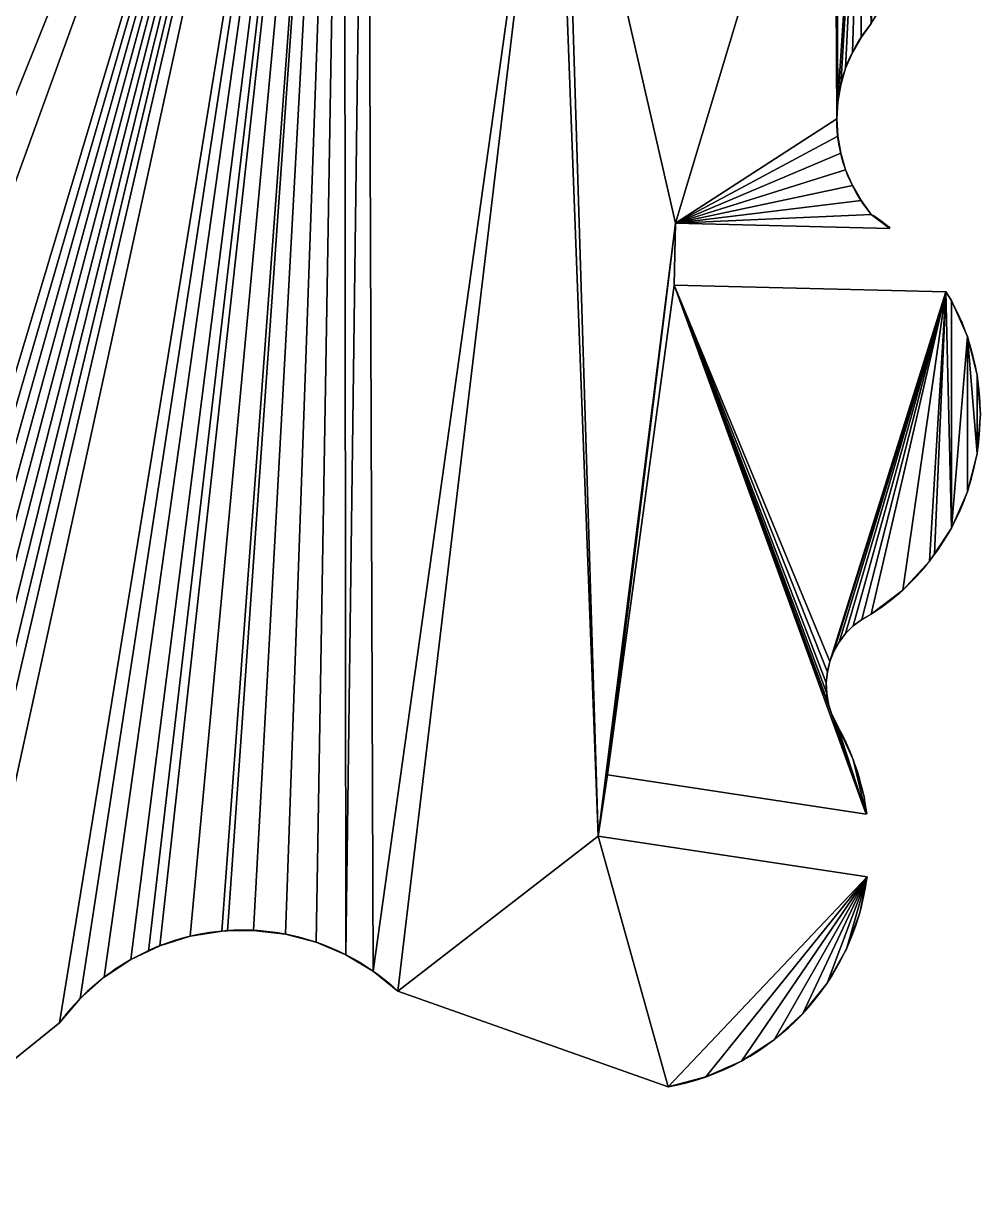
# Model space of a CAD drawing. Extents: x 8092 to 8804, y 9667 to 10646.
# Drawn here: x 8445.7 to 8492.2, y 9667.1 to 9724.3 of the extents above; entities that cross this region are included whole.
import ezdxf

# ---------------------------------------------------------------- set-up
doc = ezdxf.new("R2010")
doc.units = 0
doc.layers.get('0').update_dxf_attribs({"color": 13, "linetype": 'CONTINUOUS'})

msp = doc.modelspace()

# ---------------------------------------------------------------- linework, layer by layer
for p, q in [((8486.903, 9724.257), (8486.903, 9724.257, 2.8)), ((8486.404, 9723.585), (8486.404, 9723.585, 2.8)), ((8485.986, 9722.86), (8485.986, 9722.86, 2.8)), ((8485.656, 9722.091), (8485.656, 9722.091, 2.8)), ((8485.416, 9721.289), (8485.416, 9721.289, 2.8)), ((8485.271, 9720.464), (8485.271, 9720.464, 2.8)), ((8485.222, 9719.628), (8485.222, 9719.628, 2.8)), ((8485.271, 9718.793), (8485.271, 9718.793, 2.8)), ((8485.416, 9717.968), (8485.416, 9717.968, 2.8)), ((8485.656, 9717.166), (8485.656, 9717.166, 2.8)), ((8485.986, 9716.397), (8485.986, 9716.397, 2.8)), ((8486.404, 9715.672), (8486.404, 9715.672, 2.8)), ((8486.903, 9714.999), (8486.903, 9714.999, 2.8)), ((8477.328, 9711.567), (8477.401, 9714.566)), ((8477.328, 9711.567, 2.8), (8477.401, 9714.566, 2.8)), ((8477.401, 9714.566), (8487.8, 9714.312)), ((8477.401, 9714.566, 2.8), (8487.8, 9714.312, 2.8)), ((8477.401, 9714.566), (8477.401, 9714.566, 2.8)), ((8487.8, 9714.312), (8487.8, 9714.312, 2.8)), ((8490.516, 9711.245), (8477.328, 9711.567)), ((8490.516, 9711.245, 2.8), (8477.328, 9711.567, 2.8)), ((8477.328, 9711.567), (8477.328, 9711.567, 2.8)), ((8490.516, 9711.245), (8490.516, 9711.245, 2.8)), ((8490.792, 9710.826), (8490.792, 9710.826, 2.8)), ((8491.569, 9709.071), (8491.569, 9709.071, 2.8)), ((8492.044, 9707.212), (8492.044, 9707.212, 2.8)), ((8492.203, 9705.299), (8492.203, 9705.299, 2.8)), ((8492.044, 9703.387), (8492.044, 9703.387, 2.8)), ((8491.569, 9701.528), (8491.569, 9701.528, 2.8)), ((8490.792, 9699.773), (8490.792, 9699.773, 2.8)), ((8489.969, 9698.525), (8489.969, 9698.525, 2.8)), ((8489.735, 9698.171), (8489.735, 9698.171, 2.8)), ((8488.426, 9696.767), (8488.426, 9696.767, 2.8)), ((8486.446, 9695.344), (8486.446, 9695.344, 2.8)), ((8486.903, 9695.599), (8486.903, 9695.599, 2.8)), ((8486.028, 9695.029), (8486.028, 9695.029, 2.8)), ((8485.34, 9694.241), (8485.34, 9694.241, 2.8)), ((8485.657, 9694.659), (8485.657, 9694.659, 2.8)), ((8485.084, 9693.784), (8485.084, 9693.784, 2.8)), ((8484.893, 9693.297), (8484.893, 9693.297, 2.8)), ((8484.77, 9692.787), (8484.77, 9692.787, 2.8)), ((8484.719, 9692.266), (8484.719, 9692.266, 2.8)), ((8484.739, 9691.743), (8484.739, 9691.743, 2.8)), ((8484.831, 9691.227), (8484.831, 9691.227, 2.8)), ((8484.993, 9690.729), (8484.993, 9690.729, 2.8)), ((8485.222, 9690.258), (8485.222, 9690.258, 2.8)), ((8486.029, 9688.549), (8486.029, 9688.549, 2.8)), ((8473.646, 9684.834), (8474.094, 9687.8)), ((8473.646, 9684.834, 2.8), (8474.094, 9687.8, 2.8)), ((8474.094, 9687.8), (8486.657, 9685.9)), ((8474.094, 9687.8, 2.8), (8486.657, 9685.9, 2.8)), ((8474.094, 9687.8), (8474.094, 9687.8, 2.8)), ((8486.555, 9686.734), (8486.555, 9686.734, 2.8)), ((8486.657, 9685.9), (8486.657, 9685.9, 2.8)), ((8486.695, 9682.861), (8473.646, 9684.834)), ((8486.695, 9682.861, 2.8), (8473.646, 9684.834, 2.8)), ((8473.646, 9684.834), (8473.646, 9684.834, 2.8)), ((8486.695, 9682.861), (8486.695, 9682.861, 2.8)), ((8486.348, 9681.116), (8486.348, 9681.116, 2.8)), ((8453.829, 9679.97), (8453.829, 9679.97, 2.8)), ((8455.36, 9680.222), (8455.36, 9680.222, 2.8)), ((8455.642, 9680.228), (8455.642, 9680.228, 2.8)), ((8456.911, 9680.257), (8456.911, 9680.257, 2.8)), ((8458.452, 9680.074), (8458.452, 9680.074, 2.8)), ((8452.348, 9679.506), (8452.348, 9679.506, 2.8)), ((8459.952, 9679.678), (8459.952, 9679.678, 2.8)), ((8485.691, 9679.344), (8485.691, 9679.344, 2.8)), ((8450.947, 9678.839), (8450.947, 9678.839, 2.8)), ((8451.808, 9679.249), (8451.808, 9679.249, 2.8)), ((8461.382, 9679.075), (8461.382, 9679.075, 2.8)), ((8462.713, 9678.279), (8462.713, 9678.279, 2.8)), ((8449.653, 9677.983), (8449.653, 9677.983, 2.8)), ((8484.761, 9677.699), (8484.761, 9677.699, 2.8)), ((8463.92, 9677.303), (8477.047, 9672.664)), ((8463.92, 9677.303, 2.8), (8477.047, 9672.664, 2.8)), ((8463.92, 9677.303), (8463.92, 9677.303, 2.8)), ((8448.492, 9676.954), (8448.492, 9676.954, 2.8)), ((8483.581, 9676.222), (8483.581, 9676.222, 2.8)), ((8441.772, 9671.177), (8447.486, 9675.773)), ((8441.772, 9671.177, 2.8), (8447.486, 9675.773, 2.8)), ((8447.486, 9675.773), (8447.486, 9675.773, 2.8)), ((8482.183, 9674.951), (8482.183, 9674.951, 2.8)), ((8480.6, 9673.918), (8480.6, 9673.918, 2.8)), ((8478.874, 9673.15), (8478.874, 9673.15, 2.8)), ((8477.047, 9672.664), (8477.047, 9672.664, 2.8))]:
    msp.add_line(p, q)
for centre, radius, start, end in [((8476.517, 9731.205), 12.496, 326.2193, 46.4087), ((8476.517, 9731.205, 2.8), 12.496, 326.2193, 46.4087), ((8480.677, 9705.299), 11.526, 51.6793, 57.3037), ((8480.677, 9705.299, 2.8), 11.526, 51.6793, 57.3037), ((8480.677, 9705.299), 11.526, 302.6963, 31.1442), ((8480.677, 9705.299, 2.8), 11.526, 302.6963, 31.1442), ((8474.921, 9684.348), 11.876, 7.5327, 29.8398), ((8474.921, 9684.348, 2.8), 11.876, 7.5327, 29.8398), ((8474.921, 9684.348), 11.876, 280.3144, 352.7982), ((8474.921, 9684.348, 2.8), 11.876, 280.3144, 352.7982), ((8456.385, 9669.216), 11.054, 47.0229, 143.6176), ((8456.385, 9669.216, 2.8), 11.054, 47.0229, 143.6176)]:
    msp.add_arc(centre, radius, start, end)
at = {"extrusion": (0, 0, -1)}
for centre, radius, start, end in [((-8492.436, 9719.628), 7.214, 320.0812, 39.9188), ((-8492.436, 9719.628, -2.8), 7.214, 320.0812, 39.9188), ((-8488.527, 9692.153), 3.809, 330.1602, 64.7783), ((-8488.527, 9692.153, -2.8), 3.809, 330.1602, 64.7783)]:
    msp.add_arc(centre, radius, start, end, dxfattribs=at)

# ---------------------------------------------------------------- meshes
mesh = msp.add_polyface()
corners = [(8432.938, 9682.407), (8423.875, 9672.01), (8423.32, 9672.79), (8425.478, 9670.36), (8427.312, 9668.972), (8429.335, 9667.879), (8431.501, 9667.105), (8432.431, 9667.201), (8433.355, 9667.343), (8420.737, 9684.973), (8420.429, 9680.396), (8420.409, 9682.696), (8420.737, 9678.504), (8403.372, 9716.534), (8399.272, 9695.534), (8399.272, 9716.534), (8412.337, 9684.973), (8468.302, 9766.681), (8467.973, 9766.652), (8467.673, 9766.681), (8399.272, 9719.511), (8399.272, 9740.534), (8403.372, 9719.511), (8461.303, 9760.6), (8420.799, 9678.126), (8421.509, 9675.938), (8421.749, 9675.461), (8430.816, 9684.529), (8434.27, 9667.531), (8435.175, 9667.764), (8436.067, 9668.042), (8436.944, 9668.365), (8437.804, 9668.731), (8438.645, 9669.139), (8439.464, 9669.59), (8440.259, 9670.08), (8441.772, 9671.177), (8447.486, 9675.773), (8448.492, 9676.954), (8449.653, 9677.983), (8450.947, 9678.839), (8451.808, 9679.249), (8452.348, 9679.506), (8453.829, 9679.97), (8455.36, 9680.222), (8455.642, 9680.228), (8456.911, 9680.257), (8458.452, 9680.074), (8459.952, 9679.678), (8472.332, 9765.055), (8468.533, 9766.609), (8470.349, 9766.112), (8472.038, 9765.279), (8461.382, 9679.075), (8462.426, 9757.818), (8462.713, 9678.279), (8471.515, 9741.08), (8474.758, 9762.8), (8463.92, 9677.303), (8473.851, 9749.083), (8473.784, 9747.94), (8474.167, 9750.184), (8474.714, 9751.19), (8475.468, 9752.052), (8474.794, 9762.738), (8475.763, 9761.123), (8476.226, 9753.776), (8476.407, 9759.354), (8476.643, 9755.612), (8476.704, 9757.494), (8485.185, 9740.206), (8485.271, 9720.464), (8485.222, 9719.628), (8486.47, 9738.761), (8485.416, 9721.289), (8485.656, 9722.091), (8485.986, 9722.86), (8486.404, 9723.585), (8486.903, 9724.257), (8487.516, 9737.135), (8487.851, 9725.943), (8488.299, 9735.368), (8488.527, 9727.754), (8488.8, 9733.501), (8488.915, 9729.647), (8489.007, 9731.578), (8471.995, 9738.119), (8477.401, 9714.566), (8473.646, 9684.834), (8485.123, 9740.245), (8474.094, 9687.8), (8477.328, 9711.567), (8485.271, 9718.793), (8485.416, 9717.968), (8485.656, 9717.166), (8485.986, 9716.397), (8486.404, 9715.672), (8486.903, 9714.999), (8487.8, 9714.312), (8484.77, 9692.787), (8484.719, 9692.266), (8484.893, 9693.297), (8490.516, 9711.245), (8485.084, 9693.784), (8485.34, 9694.241), (8485.657, 9694.659), (8486.028, 9695.029), (8486.446, 9695.344), (8486.903, 9695.599), (8488.426, 9696.767), (8489.735, 9698.171), (8489.969, 9698.525), (8490.792, 9699.773), (8490.792, 9710.826), (8491.569, 9709.071), (8491.569, 9701.528), (8492.044, 9703.387), (8492.044, 9707.212), (8492.203, 9705.299), (8486.657, 9685.9), (8484.993, 9690.729), (8484.831, 9691.227), (8484.739, 9691.743), (8485.222, 9690.258), (8486.029, 9688.549), (8486.555, 9686.734), (8477.957, 9743.091), (8481.38, 9742.678), (8476.867, 9743.441), (8475.879, 9744.02), (8475.041, 9744.801), (8474.393, 9745.746), (8473.968, 9746.809), (8479.098, 9742.988), (8480.234, 9743.135), (8477.047, 9672.664), (8486.695, 9682.861), (8478.874, 9673.15), (8480.6, 9673.918), (8482.183, 9674.951), (8483.581, 9676.222), (8484.761, 9677.699), (8485.691, 9679.344), (8486.348, 9681.116)]
mesh.append_faces([[corners[k] for k in face] for face in [(0, 1, 2), (9, 10, 11), (13, 14, 15), (19, 20, 21), (49, 51, 52), (68, 67, 69), (84, 83, 85), (87, 97, 98), (116, 117, 118), (119, 124, 125), (127, 133, 134), (142, 136, 143)]], dxfattribs={"vtx0": -1})
mesh.append_faces([[corners[k] for k in face] for face in [(1, 0, 3), (3, 0, 4), (4, 0, 5), (5, 0, 6), (6, 0, 7), (7, 0, 8), (10, 9, 12), (14, 13, 16), (20, 19, 22), (22, 19, 13), (16, 23, 9), (12, 23, 24), (24, 23, 25), (25, 23, 26), (26, 23, 27), (27, 23, 0), (8, 23, 28), (28, 23, 29), (29, 23, 30), (30, 23, 31), (31, 23, 32), (32, 23, 33), (33, 23, 34), (34, 23, 35), (35, 23, 36), (36, 23, 37), (37, 23, 38), (38, 23, 39), (39, 23, 40), (40, 23, 41), (41, 23, 42), (42, 23, 43), (43, 23, 44), (44, 23, 45), (45, 23, 46), (46, 23, 47), (47, 23, 48), (23, 19, 49), (53, 54, 55), (55, 56, 58), (59, 57, 61), (61, 57, 62), (62, 57, 63), (63, 65, 66), (66, 67, 68), (71, 73, 74), (74, 73, 75), (75, 73, 76), (76, 73, 77), (77, 73, 78), (78, 79, 80), (80, 81, 82), (82, 83, 84), (88, 87, 90), (99, 91, 101), (101, 102, 103), (103, 102, 104), (104, 102, 105), (105, 102, 106), (106, 102, 107), (107, 102, 108), (108, 102, 109), (109, 102, 110), (110, 102, 111), (111, 102, 112), (112, 114, 115), (115, 114, 116), (120, 91, 121), (121, 91, 122), (122, 91, 100), (56, 126, 127), (126, 56, 128), (128, 56, 129), (129, 56, 130), (130, 56, 131), (131, 56, 132), (132, 56, 60), (58, 88, 135), (135, 136, 137), (137, 136, 138), (138, 136, 139), (139, 136, 140), (140, 136, 141), (141, 136, 142)]], dxfattribs={"vtx0": -1, "vtx1": -1})
mesh.append_faces([[corners[k] for k in face] for face in [(13, 19, 23), (13, 23, 16), (9, 23, 12), (0, 23, 8), (49, 19, 18), (55, 54, 56), (56, 57, 59), (86, 87, 88), (87, 89, 72), (119, 91, 120), (88, 58, 56)]], dxfattribs={"vtx0": -1, "vtx1": -1, "vtx2": -1})
mesh.append_faces([[corners[k] for k in face] for face in [(49, 18, 50), (49, 50, 51), (23, 53, 48), (53, 23, 54), (56, 54, 57), (56, 59, 60), (63, 57, 64), (63, 64, 65), (66, 65, 67), (70, 71, 72), (71, 70, 73), (78, 73, 79), (80, 79, 81), (82, 81, 83), (87, 86, 89), (90, 87, 91), (87, 72, 92), (87, 92, 93), (87, 93, 94), (87, 94, 95), (87, 95, 96), (87, 96, 97), (72, 89, 70), (91, 99, 100), (101, 91, 102), (112, 102, 113), (112, 113, 114), (116, 114, 117), (91, 119, 90), (119, 120, 123), (119, 123, 124), (127, 126, 133), (88, 56, 86), (135, 88, 136)]], dxfattribs={"vtx0": -1, "vtx2": -1})
mesh.append_faces([[corners[k] for k in face] for face in [(17, 18, 19)]], dxfattribs={"vtx1": -1})
mesh = msp.add_polyface()
corners = [(8412.337, 9684.973, 2.8), (8399.272, 9716.534, 2.8), (8399.272, 9695.534, 2.8), (8403.372, 9716.534, 2.8), (8403.372, 9719.511, 2.8), (8420.429, 9680.396, 2.8), (8420.737, 9684.973, 2.8), (8420.409, 9682.696, 2.8), (8420.737, 9678.504, 2.8), (8420.799, 9678.126, 2.8), (8423.875, 9672.01, 2.8), (8432.938, 9682.407, 2.8), (8423.32, 9672.79, 2.8), (8425.478, 9670.36, 2.8), (8427.312, 9668.972, 2.8), (8429.335, 9667.879, 2.8), (8431.501, 9667.105, 2.8), (8432.431, 9667.201, 2.8), (8433.355, 9667.343, 2.8), (8471.515, 9741.08, 2.8), (8473.968, 9746.809, 2.8), (8473.784, 9747.94, 2.8), (8474.393, 9745.746, 2.8), (8475.041, 9744.801, 2.8), (8475.879, 9744.02, 2.8), (8476.867, 9743.441, 2.8), (8477.957, 9743.091, 2.8), (8481.38, 9742.678, 2.8), (8479.098, 9742.988, 2.8), (8480.234, 9743.135, 2.8), (8461.382, 9679.075, 2.8), (8461.303, 9760.6, 2.8), (8459.952, 9679.678, 2.8), (8462.426, 9757.818, 2.8), (8462.713, 9678.279, 2.8), (8474.758, 9762.8, 2.8), (8463.92, 9677.303, 2.8), (8473.851, 9749.083, 2.8), (8474.167, 9750.184, 2.8), (8474.714, 9751.19, 2.8), (8475.468, 9752.052, 2.8), (8474.794, 9762.738, 2.8), (8475.763, 9761.123, 2.8), (8476.226, 9753.776, 2.8), (8476.407, 9759.354, 2.8), (8476.643, 9755.612, 2.8), (8476.704, 9757.494, 2.8), (8399.272, 9740.534, 2.8), (8399.272, 9719.511, 2.8), (8467.673, 9766.681, 2.8), (8421.509, 9675.938, 2.8), (8421.749, 9675.461, 2.8), (8430.816, 9684.529, 2.8), (8434.27, 9667.531, 2.8), (8435.175, 9667.764, 2.8), (8436.067, 9668.042, 2.8), (8436.944, 9668.365, 2.8), (8437.804, 9668.731, 2.8), (8438.645, 9669.139, 2.8), (8439.464, 9669.59, 2.8), (8440.259, 9670.08, 2.8), (8441.772, 9671.177, 2.8), (8447.486, 9675.773, 2.8), (8448.492, 9676.954, 2.8), (8449.653, 9677.983, 2.8), (8450.947, 9678.839, 2.8), (8451.808, 9679.249, 2.8), (8452.348, 9679.506, 2.8), (8453.829, 9679.97, 2.8), (8455.36, 9680.222, 2.8), (8455.642, 9680.228, 2.8), (8456.911, 9680.257, 2.8), (8458.452, 9680.074, 2.8), (8472.332, 9765.055, 2.8), (8467.973, 9766.652, 2.8), (8468.533, 9766.609, 2.8), (8470.349, 9766.112, 2.8), (8472.038, 9765.279, 2.8), (8473.646, 9684.834, 2.8), (8477.047, 9672.664, 2.8), (8471.995, 9738.119, 2.8), (8486.695, 9682.861, 2.8), (8478.874, 9673.15, 2.8), (8480.6, 9673.918, 2.8), (8482.183, 9674.951, 2.8), (8483.581, 9676.222, 2.8), (8484.761, 9677.699, 2.8), (8485.691, 9679.344, 2.8), (8486.348, 9681.116, 2.8), (8486.657, 9685.9, 2.8), (8477.328, 9711.567, 2.8), (8474.094, 9687.8, 2.8), (8484.993, 9690.729, 2.8), (8484.831, 9691.227, 2.8), (8484.739, 9691.743, 2.8), (8484.719, 9692.266, 2.8), (8485.222, 9690.258, 2.8), (8486.029, 9688.549, 2.8), (8486.555, 9686.734, 2.8), (8477.401, 9714.566, 2.8), (8485.123, 9740.245, 2.8), (8485.222, 9719.628, 2.8), (8485.271, 9718.793, 2.8), (8485.416, 9717.968, 2.8), (8485.656, 9717.166, 2.8), (8485.986, 9716.397, 2.8), (8486.404, 9715.672, 2.8), (8486.903, 9714.999, 2.8), (8487.8, 9714.312, 2.8), (8485.185, 9740.206, 2.8), (8485.271, 9720.464, 2.8), (8486.47, 9738.761, 2.8), (8485.416, 9721.289, 2.8), (8485.656, 9722.091, 2.8), (8485.986, 9722.86, 2.8), (8486.404, 9723.585, 2.8), (8486.903, 9724.257, 2.8), (8487.516, 9737.135, 2.8), (8487.851, 9725.943, 2.8), (8488.299, 9735.368, 2.8), (8488.527, 9727.754, 2.8), (8488.8, 9733.501, 2.8), (8488.915, 9729.647, 2.8), (8489.007, 9731.578, 2.8), (8484.893, 9693.297, 2.8), (8490.516, 9711.245, 2.8), (8484.77, 9692.787, 2.8), (8485.084, 9693.784, 2.8), (8485.34, 9694.241, 2.8), (8485.657, 9694.659, 2.8), (8486.028, 9695.029, 2.8), (8486.446, 9695.344, 2.8), (8486.903, 9695.599, 2.8), (8488.426, 9696.767, 2.8), (8489.735, 9698.171, 2.8), (8489.969, 9698.525, 2.8), (8490.792, 9699.773, 2.8), (8490.792, 9710.826, 2.8), (8491.569, 9709.071, 2.8), (8491.569, 9701.528, 2.8), (8492.044, 9703.387, 2.8), (8492.044, 9707.212, 2.8), (8492.203, 9705.299, 2.8), (8468.302, 9766.681, 2.8)]
mesh.append_faces([[corners[k] for k in face] for face in [(0, 1, 2), (5, 6, 7), (10, 11, 12), (28, 27, 29), (44, 45, 46), (4, 47, 48), (76, 73, 77), (81, 87, 88), (97, 89, 98), (107, 99, 108), (121, 122, 123), (141, 140, 142)]], dxfattribs={"vtx0": -1})
mesh.append_faces([[corners[k] for k in face] for face in [(1, 0, 3), (3, 0, 4), (20, 19, 22), (22, 19, 23), (23, 19, 24), (24, 19, 25), (25, 19, 26), (26, 27, 28), (30, 31, 32), (31, 30, 33), (33, 19, 35), (37, 19, 21), (35, 40, 41), (41, 40, 42), (42, 43, 44), (47, 4, 49), (74, 73, 75), (75, 73, 76), (19, 78, 80), (78, 79, 81), (89, 90, 91), (92, 89, 96), (96, 89, 97), (80, 99, 100), (99, 91, 90), (101, 99, 102), (102, 99, 103), (103, 99, 104), (104, 99, 105), (105, 99, 106), (106, 99, 107), (100, 101, 109), (109, 110, 111), (110, 109, 101), (111, 116, 117), (117, 118, 119), (119, 120, 121), (90, 124, 125), (124, 90, 126), (126, 90, 95), (125, 136, 137), (137, 136, 138), (138, 140, 141)]], dxfattribs={"vtx0": -1, "vtx1": -1})
mesh.append_faces([[corners[k] for k in face] for face in [(33, 34, 19), (35, 19, 37), (49, 4, 31), (31, 4, 0), (31, 6, 9), (31, 11, 18), (49, 73, 74), (36, 78, 19), (90, 89, 92), (99, 80, 78), (100, 99, 101)]], dxfattribs={"vtx0": -1, "vtx1": -1, "vtx2": -1})
mesh.append_faces([[corners[k] for k in face] for face in [(6, 5, 8), (6, 8, 9), (11, 10, 13), (11, 13, 14), (11, 14, 15), (11, 15, 16), (11, 16, 17), (11, 17, 18), (19, 20, 21), (26, 19, 27), (33, 30, 34), (19, 34, 36), (35, 37, 38), (35, 38, 39), (35, 39, 40), (42, 40, 43), (44, 43, 45), (31, 0, 6), (31, 9, 50), (31, 50, 51), (31, 51, 52), (31, 52, 11), (31, 18, 53), (31, 53, 54), (31, 54, 55), (31, 55, 56), (31, 56, 57), (31, 57, 58), (31, 58, 59), (31, 59, 60), (31, 60, 61), (31, 61, 62), (31, 62, 63), (31, 63, 64), (31, 64, 65), (31, 65, 66), (31, 66, 67), (31, 67, 68), (31, 68, 69), (31, 69, 70), (31, 70, 71), (31, 71, 72), (31, 72, 32), (49, 31, 73), (78, 36, 79), (81, 79, 82), (81, 82, 83), (81, 83, 84), (81, 84, 85), (81, 85, 86), (81, 86, 87), (90, 92, 93), (90, 93, 94), (90, 94, 95), (99, 78, 91), (111, 110, 112), (111, 112, 113), (111, 113, 114), (111, 114, 115), (111, 115, 116), (117, 116, 118), (119, 118, 120), (121, 120, 122), (125, 124, 127), (125, 127, 128), (125, 128, 129), (125, 129, 130), (125, 130, 131), (125, 131, 132), (125, 132, 133), (125, 133, 134), (125, 134, 135), (125, 135, 136), (138, 136, 139), (138, 139, 140)]], dxfattribs={"vtx0": -1, "vtx2": -1})
mesh.append_faces([[corners[k] for k in face] for face in [(143, 49, 74)]], dxfattribs={"vtx1": -1})
mesh = msp.add_polyface()
corners = [(8487.851, 9725.943), (8486.903, 9724.257, 2.8), (8486.903, 9724.257), (8487.851, 9725.943, 2.8)]
mesh.append_faces([[corners[k] for k in face] for face in [(0, 1, 2), (1, 0, 3)]], dxfattribs={"vtx0": -1})
mesh = msp.add_polyface()
corners = [(8486.903, 9724.257), (8486.404, 9723.585, 2.8), (8486.404, 9723.585), (8486.903, 9724.257, 2.8)]
mesh.append_faces([[corners[k] for k in face] for face in [(0, 1, 2), (1, 0, 3)]], dxfattribs={"vtx0": -1})
mesh = msp.add_polyface()
corners = [(8486.404, 9723.585), (8485.986, 9722.86, 2.8), (8485.986, 9722.86), (8486.404, 9723.585, 2.8)]
mesh.append_faces([[corners[k] for k in face] for face in [(0, 1, 2), (1, 0, 3)]], dxfattribs={"vtx0": -1})
mesh = msp.add_polyface()
corners = [(8485.986, 9722.86), (8485.656, 9722.091, 2.8), (8485.656, 9722.091), (8485.986, 9722.86, 2.8)]
mesh.append_faces([[corners[k] for k in face] for face in [(0, 1, 2), (1, 0, 3)]], dxfattribs={"vtx0": -1})
mesh = msp.add_polyface()
corners = [(8485.656, 9722.091), (8485.416, 9721.289, 2.8), (8485.416, 9721.289), (8485.656, 9722.091, 2.8)]
mesh.append_faces([[corners[k] for k in face] for face in [(0, 1, 2), (1, 0, 3)]], dxfattribs={"vtx0": -1})
mesh = msp.add_polyface()
corners = [(8485.416, 9721.289), (8485.271, 9720.464, 2.8), (8485.271, 9720.464), (8485.416, 9721.289, 2.8)]
mesh.append_faces([[corners[k] for k in face] for face in [(0, 1, 2), (1, 0, 3)]], dxfattribs={"vtx0": -1})
mesh = msp.add_polyface()
corners = [(8485.271, 9720.464), (8485.222, 9719.628, 2.8), (8485.222, 9719.628), (8485.271, 9720.464, 2.8)]
mesh.append_faces([[corners[k] for k in face] for face in [(0, 1, 2), (1, 0, 3)]], dxfattribs={"vtx0": -1})
mesh = msp.add_polyface()
corners = [(8485.222, 9719.628), (8485.271, 9718.793, 2.8), (8485.271, 9718.793), (8485.222, 9719.628, 2.8)]
mesh.append_faces([[corners[k] for k in face] for face in [(0, 1, 2), (1, 0, 3)]], dxfattribs={"vtx0": -1})
mesh = msp.add_polyface()
corners = [(8485.271, 9718.793), (8485.416, 9717.968, 2.8), (8485.416, 9717.968), (8485.271, 9718.793, 2.8)]
mesh.append_faces([[corners[k] for k in face] for face in [(0, 1, 2), (1, 0, 3)]], dxfattribs={"vtx0": -1})
mesh = msp.add_polyface()
corners = [(8485.416, 9717.968), (8485.656, 9717.166, 2.8), (8485.656, 9717.166), (8485.416, 9717.968, 2.8)]
mesh.append_faces([[corners[k] for k in face] for face in [(0, 1, 2), (1, 0, 3)]], dxfattribs={"vtx0": -1})
mesh = msp.add_polyface()
corners = [(8485.656, 9717.166), (8485.986, 9716.397, 2.8), (8485.986, 9716.397), (8485.656, 9717.166, 2.8)]
mesh.append_faces([[corners[k] for k in face] for face in [(0, 1, 2), (1, 0, 3)]], dxfattribs={"vtx0": -1})
mesh = msp.add_polyface()
corners = [(8485.986, 9716.397), (8486.404, 9715.672, 2.8), (8486.404, 9715.672), (8485.986, 9716.397, 2.8)]
mesh.append_faces([[corners[k] for k in face] for face in [(0, 1, 2), (1, 0, 3)]], dxfattribs={"vtx0": -1})
mesh = msp.add_polyface()
corners = [(8486.404, 9715.672), (8486.903, 9714.999, 2.8), (8486.903, 9714.999), (8486.404, 9715.672, 2.8)]
mesh.append_faces([[corners[k] for k in face] for face in [(0, 1, 2), (1, 0, 3)]], dxfattribs={"vtx0": -1})
mesh = msp.add_polyface()
corners = [(8486.903, 9714.999, 2.8), (8487.8, 9714.312), (8486.903, 9714.999), (8487.8, 9714.312, 2.8)]
mesh.append_faces([[corners[k] for k in face] for face in [(0, 1, 2), (1, 0, 3)]], dxfattribs={"vtx0": -1})
mesh = msp.add_polyface()
corners = [(8477.401, 9714.566), (8477.328, 9711.567, 2.8), (8477.328, 9711.567), (8477.401, 9714.566, 2.8)]
mesh.append_faces([[corners[k] for k in face] for face in [(0, 1, 2), (1, 0, 3)]], dxfattribs={"vtx0": -1})
mesh = msp.add_polyface()
corners = [(8487.8, 9714.312, 2.8), (8477.401, 9714.566), (8487.8, 9714.312), (8477.401, 9714.566, 2.8)]
mesh.append_faces([[corners[k] for k in face] for face in [(0, 1, 2), (1, 0, 3)]], dxfattribs={"vtx0": -1})
mesh = msp.add_polyface()
corners = [(8477.328, 9711.567, 2.8), (8490.516, 9711.245), (8477.328, 9711.567), (8490.516, 9711.245, 2.8)]
mesh.append_faces([[corners[k] for k in face] for face in [(0, 1, 2), (1, 0, 3)]], dxfattribs={"vtx0": -1})
mesh = msp.add_polyface()
corners = [(8490.516, 9711.245), (8490.792, 9710.826, 2.8), (8490.792, 9710.826), (8490.516, 9711.245, 2.8)]
mesh.append_faces([[corners[k] for k in face] for face in [(0, 1, 2), (1, 0, 3)]], dxfattribs={"vtx0": -1})
mesh = msp.add_polyface()
corners = [(8490.792, 9710.826), (8491.569, 9709.071, 2.8), (8491.569, 9709.071), (8490.792, 9710.826, 2.8)]
mesh.append_faces([[corners[k] for k in face] for face in [(0, 1, 2), (1, 0, 3)]], dxfattribs={"vtx0": -1})
mesh = msp.add_polyface()
corners = [(8491.569, 9709.071), (8492.044, 9707.212, 2.8), (8492.044, 9707.212), (8491.569, 9709.071, 2.8)]
mesh.append_faces([[corners[k] for k in face] for face in [(0, 1, 2), (1, 0, 3)]], dxfattribs={"vtx0": -1})
mesh = msp.add_polyface()
corners = [(8492.044, 9707.212), (8492.203, 9705.299, 2.8), (8492.203, 9705.299), (8492.044, 9707.212, 2.8)]
mesh.append_faces([[corners[k] for k in face] for face in [(0, 1, 2), (1, 0, 3)]], dxfattribs={"vtx0": -1})
mesh = msp.add_polyface()
corners = [(8492.203, 9705.299), (8492.044, 9703.387, 2.8), (8492.044, 9703.387), (8492.203, 9705.299, 2.8)]
mesh.append_faces([[corners[k] for k in face] for face in [(0, 1, 2), (1, 0, 3)]], dxfattribs={"vtx0": -1})
mesh = msp.add_polyface()
corners = [(8492.044, 9703.387), (8491.569, 9701.528, 2.8), (8491.569, 9701.528), (8492.044, 9703.387, 2.8)]
mesh.append_faces([[corners[k] for k in face] for face in [(0, 1, 2), (1, 0, 3)]], dxfattribs={"vtx0": -1})
mesh = msp.add_polyface()
corners = [(8491.569, 9701.528), (8490.792, 9699.773, 2.8), (8490.792, 9699.773), (8491.569, 9701.528, 2.8)]
mesh.append_faces([[corners[k] for k in face] for face in [(0, 1, 2), (1, 0, 3)]], dxfattribs={"vtx0": -1})
mesh = msp.add_polyface()
corners = [(8490.792, 9699.773), (8489.969, 9698.525, 2.8), (8489.969, 9698.525), (8490.792, 9699.773, 2.8)]
mesh.append_faces([[corners[k] for k in face] for face in [(0, 1, 2), (1, 0, 3)]], dxfattribs={"vtx0": -1})
mesh = msp.add_polyface()
corners = [(8489.969, 9698.525), (8489.735, 9698.171, 2.8), (8489.735, 9698.171), (8489.969, 9698.525, 2.8)]
mesh.append_faces([[corners[k] for k in face] for face in [(0, 1, 2), (1, 0, 3)]], dxfattribs={"vtx0": -1})
mesh = msp.add_polyface()
corners = [(8489.735, 9698.171), (8488.426, 9696.767, 2.8), (8488.426, 9696.767), (8489.735, 9698.171, 2.8)]
mesh.append_faces([[corners[k] for k in face] for face in [(0, 1, 2), (1, 0, 3)]], dxfattribs={"vtx0": -1})
mesh = msp.add_polyface()
corners = [(8488.426, 9696.767, 2.8), (8486.903, 9695.599), (8488.426, 9696.767), (8486.903, 9695.599, 2.8)]
mesh.append_faces([[corners[k] for k in face] for face in [(0, 1, 2), (1, 0, 3)]], dxfattribs={"vtx0": -1})
mesh = msp.add_polyface()
corners = [(8486.446, 9695.344, 2.8), (8486.028, 9695.029), (8486.446, 9695.344), (8486.028, 9695.029, 2.8)]
mesh.append_faces([[corners[k] for k in face] for face in [(0, 1, 2), (1, 0, 3)]], dxfattribs={"vtx0": -1})
mesh = msp.add_polyface()
corners = [(8486.903, 9695.599, 2.8), (8486.446, 9695.344), (8486.903, 9695.599), (8486.446, 9695.344, 2.8)]
mesh.append_faces([[corners[k] for k in face] for face in [(0, 1, 2), (1, 0, 3)]], dxfattribs={"vtx0": -1})
mesh = msp.add_polyface()
corners = [(8486.028, 9695.029, 2.8), (8485.657, 9694.659), (8486.028, 9695.029), (8485.657, 9694.659, 2.8)]
mesh.append_faces([[corners[k] for k in face] for face in [(0, 1, 2), (1, 0, 3)]], dxfattribs={"vtx0": -1})
mesh = msp.add_polyface()
corners = [(8485.34, 9694.241), (8485.084, 9693.784, 2.8), (8485.084, 9693.784), (8485.34, 9694.241, 2.8)]
mesh.append_faces([[corners[k] for k in face] for face in [(0, 1, 2), (1, 0, 3)]], dxfattribs={"vtx0": -1})
mesh = msp.add_polyface()
corners = [(8485.657, 9694.659), (8485.34, 9694.241, 2.8), (8485.34, 9694.241), (8485.657, 9694.659, 2.8)]
mesh.append_faces([[corners[k] for k in face] for face in [(0, 1, 2), (1, 0, 3)]], dxfattribs={"vtx0": -1})
mesh = msp.add_polyface()
corners = [(8485.084, 9693.784), (8484.893, 9693.297, 2.8), (8484.893, 9693.297), (8485.084, 9693.784, 2.8)]
mesh.append_faces([[corners[k] for k in face] for face in [(0, 1, 2), (1, 0, 3)]], dxfattribs={"vtx0": -1})
mesh = msp.add_polyface()
corners = [(8484.893, 9693.297), (8484.77, 9692.787, 2.8), (8484.77, 9692.787), (8484.893, 9693.297, 2.8)]
mesh.append_faces([[corners[k] for k in face] for face in [(0, 1, 2), (1, 0, 3)]], dxfattribs={"vtx0": -1})
mesh = msp.add_polyface()
corners = [(8484.77, 9692.787), (8484.719, 9692.266, 2.8), (8484.719, 9692.266), (8484.77, 9692.787, 2.8)]
mesh.append_faces([[corners[k] for k in face] for face in [(0, 1, 2), (1, 0, 3)]], dxfattribs={"vtx0": -1})
mesh = msp.add_polyface()
corners = [(8484.719, 9692.266), (8484.739, 9691.743, 2.8), (8484.739, 9691.743), (8484.719, 9692.266, 2.8)]
mesh.append_faces([[corners[k] for k in face] for face in [(0, 1, 2), (1, 0, 3)]], dxfattribs={"vtx0": -1})
mesh = msp.add_polyface()
corners = [(8484.739, 9691.743), (8484.831, 9691.227, 2.8), (8484.831, 9691.227), (8484.739, 9691.743, 2.8)]
mesh.append_faces([[corners[k] for k in face] for face in [(0, 1, 2), (1, 0, 3)]], dxfattribs={"vtx0": -1})
mesh = msp.add_polyface()
corners = [(8484.831, 9691.227), (8484.993, 9690.729, 2.8), (8484.993, 9690.729), (8484.831, 9691.227, 2.8)]
mesh.append_faces([[corners[k] for k in face] for face in [(0, 1, 2), (1, 0, 3)]], dxfattribs={"vtx0": -1})
mesh = msp.add_polyface()
corners = [(8484.993, 9690.729), (8485.222, 9690.258, 2.8), (8485.222, 9690.258), (8484.993, 9690.729, 2.8)]
mesh.append_faces([[corners[k] for k in face] for face in [(0, 1, 2), (1, 0, 3)]], dxfattribs={"vtx0": -1})
mesh = msp.add_polyface()
corners = [(8485.222, 9690.258), (8486.029, 9688.549, 2.8), (8486.029, 9688.549), (8485.222, 9690.258, 2.8)]
mesh.append_faces([[corners[k] for k in face] for face in [(0, 1, 2), (1, 0, 3)]], dxfattribs={"vtx0": -1})
mesh = msp.add_polyface()
corners = [(8486.029, 9688.549), (8486.555, 9686.734, 2.8), (8486.555, 9686.734), (8486.029, 9688.549, 2.8)]
mesh.append_faces([[corners[k] for k in face] for face in [(0, 1, 2), (1, 0, 3)]], dxfattribs={"vtx0": -1})
mesh = msp.add_polyface()
corners = [(8474.094, 9687.8), (8473.646, 9684.834, 2.8), (8473.646, 9684.834), (8474.094, 9687.8, 2.8)]
mesh.append_faces([[corners[k] for k in face] for face in [(0, 1, 2), (1, 0, 3)]], dxfattribs={"vtx0": -1})
mesh = msp.add_polyface()
corners = [(8486.657, 9685.9, 2.8), (8474.094, 9687.8), (8486.657, 9685.9), (8474.094, 9687.8, 2.8)]
mesh.append_faces([[corners[k] for k in face] for face in [(0, 1, 2), (1, 0, 3)]], dxfattribs={"vtx0": -1})
mesh = msp.add_polyface()
corners = [(8486.555, 9686.734), (8486.657, 9685.9, 2.8), (8486.657, 9685.9), (8486.555, 9686.734, 2.8)]
mesh.append_faces([[corners[k] for k in face] for face in [(0, 1, 2), (1, 0, 3)]], dxfattribs={"vtx0": -1})
mesh = msp.add_polyface()
corners = [(8473.646, 9684.834, 2.8), (8486.695, 9682.861), (8473.646, 9684.834), (8486.695, 9682.861, 2.8)]
mesh.append_faces([[corners[k] for k in face] for face in [(0, 1, 2), (1, 0, 3)]], dxfattribs={"vtx0": -1})
mesh = msp.add_polyface()
corners = [(8486.695, 9682.861), (8486.348, 9681.116, 2.8), (8486.348, 9681.116), (8486.695, 9682.861, 2.8)]
mesh.append_faces([[corners[k] for k in face] for face in [(0, 1, 2), (1, 0, 3)]], dxfattribs={"vtx0": -1})
mesh = msp.add_polyface()
corners = [(8486.348, 9681.116), (8485.691, 9679.344, 2.8), (8485.691, 9679.344), (8486.348, 9681.116, 2.8)]
mesh.append_faces([[corners[k] for k in face] for face in [(0, 1, 2), (1, 0, 3)]], dxfattribs={"vtx0": -1})
mesh = msp.add_polyface()
corners = [(8453.829, 9679.97, 2.8), (8452.348, 9679.506), (8453.829, 9679.97), (8452.348, 9679.506, 2.8)]
mesh.append_faces([[corners[k] for k in face] for face in [(0, 1, 2), (1, 0, 3)]], dxfattribs={"vtx0": -1})
mesh = msp.add_polyface()
corners = [(8455.36, 9680.222, 2.8), (8453.829, 9679.97), (8455.36, 9680.222), (8453.829, 9679.97, 2.8)]
mesh.append_faces([[corners[k] for k in face] for face in [(0, 1, 2), (1, 0, 3)]], dxfattribs={"vtx0": -1})
mesh = msp.add_polyface()
corners = [(8455.642, 9680.228), (8455.36, 9680.222, 2.8), (8455.36, 9680.222), (8455.642, 9680.228, 2.8)]
mesh.append_faces([[corners[k] for k in face] for face in [(0, 1, 2), (1, 0, 3)]], dxfattribs={"vtx0": -1})
mesh = msp.add_polyface()
corners = [(8456.911, 9680.257, 2.8), (8455.642, 9680.228), (8456.911, 9680.257), (8455.642, 9680.228, 2.8)]
mesh.append_faces([[corners[k] for k in face] for face in [(0, 1, 2), (1, 0, 3)]], dxfattribs={"vtx0": -1})
mesh = msp.add_polyface()
corners = [(8458.452, 9680.074), (8456.911, 9680.257, 2.8), (8456.911, 9680.257), (8458.452, 9680.074, 2.8)]
mesh.append_faces([[corners[k] for k in face] for face in [(0, 1, 2), (1, 0, 3)]], dxfattribs={"vtx0": -1})
mesh = msp.add_polyface()
corners = [(8459.952, 9679.678), (8458.452, 9680.074, 2.8), (8458.452, 9680.074), (8459.952, 9679.678, 2.8)]
mesh.append_faces([[corners[k] for k in face] for face in [(0, 1, 2), (1, 0, 3)]], dxfattribs={"vtx0": -1})
mesh = msp.add_polyface()
corners = [(8452.348, 9679.506, 2.8), (8451.808, 9679.249), (8452.348, 9679.506), (8451.808, 9679.249, 2.8)]
mesh.append_faces([[corners[k] for k in face] for face in [(0, 1, 2), (1, 0, 3)]], dxfattribs={"vtx0": -1})
mesh = msp.add_polyface()
corners = [(8461.382, 9679.075), (8459.952, 9679.678, 2.8), (8459.952, 9679.678), (8461.382, 9679.075, 2.8)]
mesh.append_faces([[corners[k] for k in face] for face in [(0, 1, 2), (1, 0, 3)]], dxfattribs={"vtx0": -1})
mesh = msp.add_polyface()
corners = [(8485.691, 9679.344), (8484.761, 9677.699, 2.8), (8484.761, 9677.699), (8485.691, 9679.344, 2.8)]
mesh.append_faces([[corners[k] for k in face] for face in [(0, 1, 2), (1, 0, 3)]], dxfattribs={"vtx0": -1})
mesh = msp.add_polyface()
corners = [(8450.947, 9678.839, 2.8), (8449.653, 9677.983), (8450.947, 9678.839), (8449.653, 9677.983, 2.8)]
mesh.append_faces([[corners[k] for k in face] for face in [(0, 1, 2), (1, 0, 3)]], dxfattribs={"vtx0": -1})
mesh = msp.add_polyface()
corners = [(8451.808, 9679.249), (8450.947, 9678.839, 2.8), (8450.947, 9678.839), (8451.808, 9679.249, 2.8)]
mesh.append_faces([[corners[k] for k in face] for face in [(0, 1, 2), (1, 0, 3)]], dxfattribs={"vtx0": -1})
mesh = msp.add_polyface()
corners = [(8462.713, 9678.279), (8461.382, 9679.075, 2.8), (8461.382, 9679.075), (8462.713, 9678.279, 2.8)]
mesh.append_faces([[corners[k] for k in face] for face in [(0, 1, 2), (1, 0, 3)]], dxfattribs={"vtx0": -1})
mesh = msp.add_polyface()
corners = [(8463.92, 9677.303), (8462.713, 9678.279, 2.8), (8462.713, 9678.279), (8463.92, 9677.303, 2.8)]
mesh.append_faces([[corners[k] for k in face] for face in [(0, 1, 2), (1, 0, 3)]], dxfattribs={"vtx0": -1})
mesh = msp.add_polyface()
corners = [(8449.653, 9677.983, 2.8), (8448.492, 9676.954), (8449.653, 9677.983), (8448.492, 9676.954, 2.8)]
mesh.append_faces([[corners[k] for k in face] for face in [(0, 1, 2), (1, 0, 3)]], dxfattribs={"vtx0": -1})
mesh = msp.add_polyface()
corners = [(8484.761, 9677.699), (8483.581, 9676.222, 2.8), (8483.581, 9676.222), (8484.761, 9677.699, 2.8)]
mesh.append_faces([[corners[k] for k in face] for face in [(0, 1, 2), (1, 0, 3)]], dxfattribs={"vtx0": -1})
mesh = msp.add_polyface()
corners = [(8477.047, 9672.664), (8463.92, 9677.303, 2.8), (8463.92, 9677.303), (8477.047, 9672.664, 2.8)]
mesh.append_faces([[corners[k] for k in face] for face in [(0, 1, 2), (1, 0, 3)]], dxfattribs={"vtx0": -1})
mesh = msp.add_polyface()
corners = [(8448.492, 9676.954), (8447.486, 9675.773, 2.8), (8447.486, 9675.773), (8448.492, 9676.954, 2.8)]
mesh.append_faces([[corners[k] for k in face] for face in [(0, 1, 2), (1, 0, 3)]], dxfattribs={"vtx0": -1})
mesh = msp.add_polyface()
corners = [(8483.581, 9676.222, 2.8), (8482.183, 9674.951), (8483.581, 9676.222), (8482.183, 9674.951, 2.8)]
mesh.append_faces([[corners[k] for k in face] for face in [(0, 1, 2), (1, 0, 3)]], dxfattribs={"vtx0": -1})
mesh = msp.add_polyface()
corners = [(8447.486, 9675.773), (8441.772, 9671.177, 2.8), (8441.772, 9671.177), (8447.486, 9675.773, 2.8)]
mesh.append_faces([[corners[k] for k in face] for face in [(0, 1, 2), (1, 0, 3)]], dxfattribs={"vtx0": -1})
mesh = msp.add_polyface()
corners = [(8482.183, 9674.951, 2.8), (8480.6, 9673.918), (8482.183, 9674.951), (8480.6, 9673.918, 2.8)]
mesh.append_faces([[corners[k] for k in face] for face in [(0, 1, 2), (1, 0, 3)]], dxfattribs={"vtx0": -1})
mesh = msp.add_polyface()
corners = [(8480.6, 9673.918, 2.8), (8478.874, 9673.15), (8480.6, 9673.918), (8478.874, 9673.15, 2.8)]
mesh.append_faces([[corners[k] for k in face] for face in [(0, 1, 2), (1, 0, 3)]], dxfattribs={"vtx0": -1})
mesh = msp.add_polyface()
corners = [(8478.874, 9673.15, 2.8), (8477.047, 9672.664), (8478.874, 9673.15), (8477.047, 9672.664, 2.8)]
mesh.append_faces([[corners[k] for k in face] for face in [(0, 1, 2), (1, 0, 3)]], dxfattribs={"vtx0": -1})

doc.saveas('drawing.dxf')
